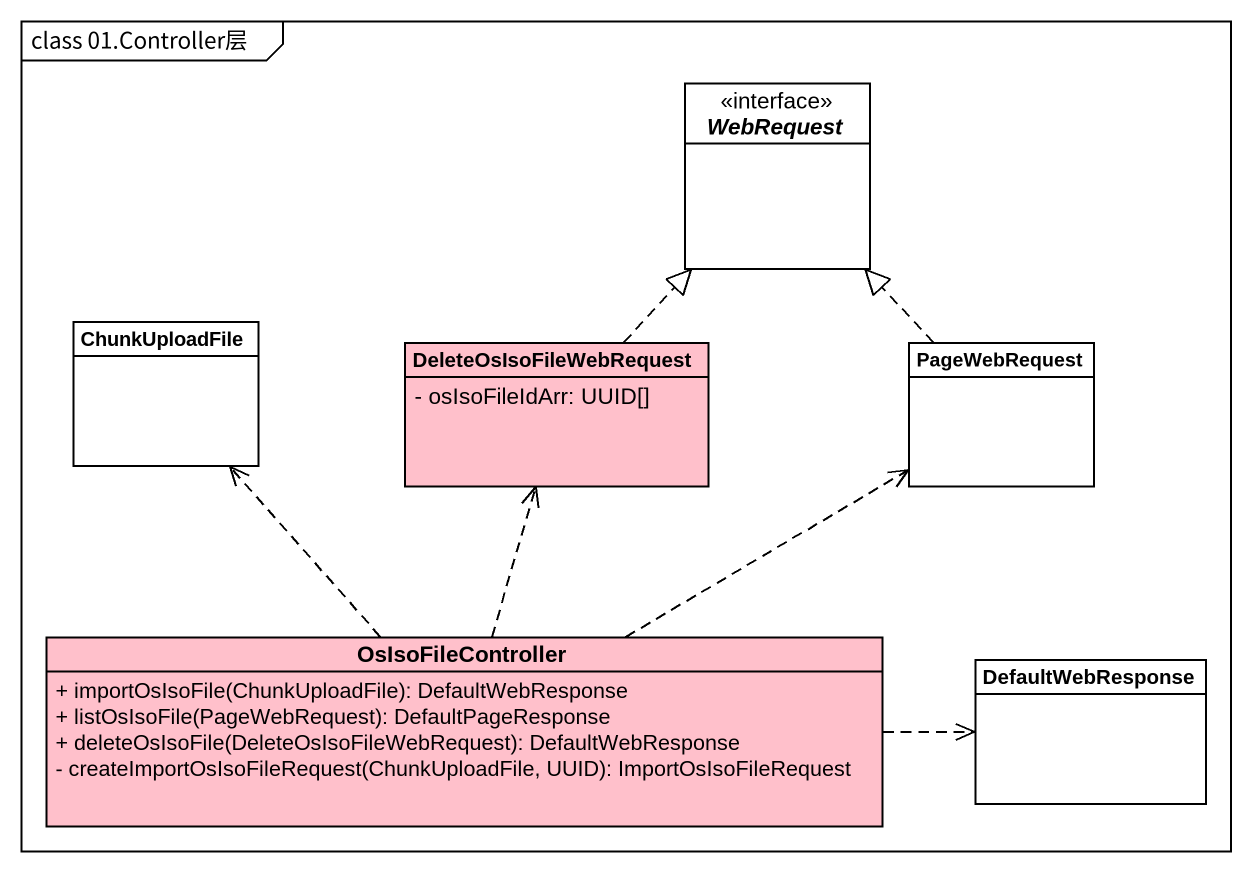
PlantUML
@startuml
mainframe class 01.Controller层
hide circle
hide empty members
skinparam classAttributeIconSize 0
interface WebRequest <<interface>> #FFFFFF
class ChunkUploadFile #FFFFFF
class DeleteOsIsoFileWebRequest #FFC0CB {
  - osIsoFileIdArr: UUID[]
}
class PageWebRequest #FFFFFF
class OsIsoFileController #FFC0CB {
  + importOsIsoFile(ChunkUploadFile): DefaultWebResponse
  + listOsIsoFile(PageWebRequest): DefaultPageResponse
  + deleteOsIsoFile(DeleteOsIsoFileWebRequest): DefaultWebResponse
  - createImportOsIsoFileRequest(ChunkUploadFile, UUID): ImportOsIsoFileRequest
}
class DefaultWebResponse #FFFFFF
DeleteOsIsoFileWebRequest .up.|> WebRequest
PageWebRequest .up.|> WebRequest
OsIsoFileController .up.> ChunkUploadFile
OsIsoFileController .up.> DeleteOsIsoFileWebRequest
OsIsoFileController .right.> PageWebRequest
OsIsoFileController .right.> DefaultWebResponse
@enduml
